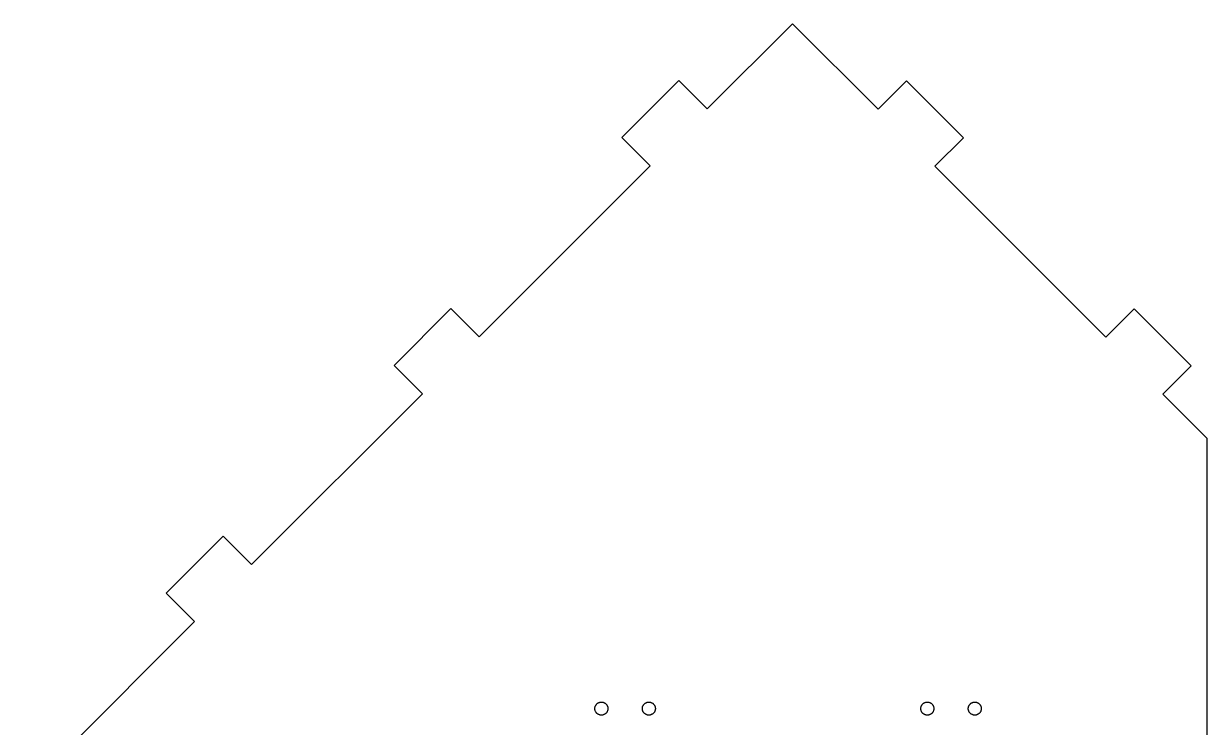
# Model space of a CAD drawing. Extents: x 0 to 997, y 13 to 1900.
# Drawn here: x 634.1 to 997.3, y 440.7 to 656.6 of the extents above; entities that cross this region are included whole.
import ezdxf

# ---------------------------------------------------------------- set-up
doc = ezdxf.new("R2010")
doc.units = 0
doc.layers.get('0').update_dxf_attribs({"linetype": 'CONTINUOUS'})

msp = doc.modelspace()

# ---------------------------------------------------------------- linework, layer by layer
for p, q in [((870, 656.575), (843.828, 630.403)), ((896.251, 630.324), (870, 656.575)), ((835.131, 639.1), (817.656, 621.626)), ((843.828, 630.403), (835.131, 639.1)), ((904.949, 639.021), (896.251, 630.324)), ((922.423, 621.547), (904.949, 639.021)), ((817.656, 621.626), (826.354, 612.929)), ((913.726, 612.849), (922.423, 621.547)), ((826.354, 612.929), (773.931, 560.506)), ((966.149, 560.426), (913.726, 612.849)), ((765.233, 569.203), (747.759, 551.729)), ((773.931, 560.506), (765.233, 569.203)), ((974.846, 569.123), (966.149, 560.426)), ((992.321, 551.649), (974.846, 569.123)), ((747.759, 551.729), (756.456, 543.031)), ((983.623, 542.952), (992.321, 551.649)), ((756.456, 543.031), (704.033, 490.608)), ((997.279, 529.296), (983.623, 542.952)), ((997.279, 224.674), (997.279, 529.296)), ((695.336, 499.305), (677.861, 481.831)), ((704.033, 490.608), (695.336, 499.305)), ((677.861, 481.831), (686.559, 473.134)), ((686.559, 473.134), (634.136, 420.711)), ((809.384, 446.567), (809.395, 446.692)), ((809.395, 446.692), (809.415, 446.816)), ((809.415, 446.816), (809.443, 446.939)), ((809.443, 446.939), (809.478, 447.059)), ((809.478, 447.059), (809.52, 447.177)), ((809.52, 447.177), (809.57, 447.293)), ((809.57, 447.293), (809.627, 447.405)), ((809.627, 447.405), (809.691, 447.513)), ((809.691, 447.513), (809.762, 447.617)), ((809.762, 447.617), (809.839, 447.716)), ((809.839, 447.716), (809.922, 447.81)), ((809.922, 447.81), (810.011, 447.899)), ((810.011, 447.899), (810.105, 447.982)), ((810.105, 447.982), (810.204, 448.059)), ((810.204, 448.059), (810.308, 448.13)), ((810.308, 448.13), (810.416, 448.194)), ((810.416, 448.194), (810.528, 448.251)), ((810.528, 448.251), (810.643, 448.301)), ((810.643, 448.301), (810.762, 448.343)), ((810.762, 448.343), (810.882, 448.378)), ((810.882, 448.378), (811.005, 448.406)), ((811.005, 448.406), (811.129, 448.425)), ((811.129, 448.425), (811.254, 448.437)), ((811.254, 448.437), (811.38, 448.441)), ((811.38, 448.441), (811.505, 448.437)), ((811.505, 448.437), (811.63, 448.425)), ((811.63, 448.425), (811.754, 448.406)), ((811.754, 448.406), (811.877, 448.378)), ((811.877, 448.378), (811.998, 448.343)), ((811.998, 448.343), (812.116, 448.301)), ((812.116, 448.301), (812.231, 448.251)), ((812.231, 448.251), (812.343, 448.194)), ((812.343, 448.194), (812.451, 448.13)), ((812.451, 448.13), (812.555, 448.059)), ((812.555, 448.059), (812.655, 447.982)), ((812.655, 447.982), (812.749, 447.899)), ((812.749, 447.899), (812.838, 447.81)), ((812.838, 447.81), (812.921, 447.716)), ((812.921, 447.716), (812.998, 447.617)), ((812.998, 447.617), (813.068, 447.513)), ((813.068, 447.513), (813.132, 447.405)), ((813.132, 447.405), (813.189, 447.293)), ((813.189, 447.293), (813.239, 447.177)), ((813.239, 447.177), (813.282, 447.059)), ((813.282, 447.059), (813.317, 446.939)), ((813.317, 446.939), (813.344, 446.816)), ((813.344, 446.816), (813.364, 446.692)), ((813.364, 446.692), (813.376, 446.567)), ((823.944, 446.567), (823.955, 446.692)), ((823.955, 446.692), (823.975, 446.816)), ((823.975, 446.816), (824.003, 446.939)), ((824.003, 446.939), (824.038, 447.059)), ((824.038, 447.059), (824.08, 447.177)), ((824.08, 447.177), (824.13, 447.293)), ((824.13, 447.293), (824.187, 447.405)), ((824.187, 447.405), (824.251, 447.513)), ((824.251, 447.513), (824.322, 447.617)), ((824.322, 447.617), (824.399, 447.716)), ((824.399, 447.716), (824.482, 447.81)), ((824.482, 447.81), (824.571, 447.899)), ((824.571, 447.899), (824.665, 447.982)), ((824.665, 447.982), (824.764, 448.059)), ((824.764, 448.059), (824.868, 448.13)), ((824.868, 448.13), (824.976, 448.194)), ((824.976, 448.194), (825.088, 448.251)), ((825.088, 448.251), (825.203, 448.301)), ((825.203, 448.301), (825.322, 448.343)), ((825.322, 448.343), (825.442, 448.378)), ((825.442, 448.378), (825.565, 448.406)), ((825.565, 448.406), (825.689, 448.425)), ((825.689, 448.425), (825.814, 448.437)), ((825.814, 448.437), (825.94, 448.441)), ((825.94, 448.441), (826.065, 448.437)), ((826.065, 448.437), (826.19, 448.425)), ((826.19, 448.425), (826.314, 448.406)), ((826.314, 448.406), (826.437, 448.378)), ((826.437, 448.378), (826.558, 448.343)), ((826.558, 448.343), (826.676, 448.301)), ((826.676, 448.301), (826.791, 448.251)), ((826.791, 448.251), (826.903, 448.194)), ((826.903, 448.194), (827.011, 448.13)), ((827.011, 448.13), (827.115, 448.059)), ((827.115, 448.059), (827.215, 447.982)), ((827.215, 447.982), (827.309, 447.899)), ((827.309, 447.899), (827.398, 447.81)), ((827.398, 447.81), (827.481, 447.716)), ((827.481, 447.716), (827.558, 447.617)), ((827.558, 447.617), (827.628, 447.513)), ((827.628, 447.513), (827.692, 447.405)), ((827.692, 447.405), (827.749, 447.293)), ((827.749, 447.293), (827.799, 447.177)), ((827.799, 447.177), (827.842, 447.059)), ((827.842, 447.059), (827.877, 446.939)), ((827.877, 446.939), (827.904, 446.816)), ((827.904, 446.816), (827.924, 446.692)), ((827.924, 446.692), (827.936, 446.567)), ((909.384, 446.567), (909.395, 446.692)), ((909.395, 446.692), (909.415, 446.816)), ((909.415, 446.816), (909.443, 446.939)), ((909.443, 446.939), (909.478, 447.059)), ((909.478, 447.059), (909.52, 447.177)), ((909.52, 447.177), (909.57, 447.293)), ((909.57, 447.293), (909.627, 447.405)), ((909.627, 447.405), (909.691, 447.513)), ((909.691, 447.513), (909.762, 447.617)), ((909.762, 447.617), (909.839, 447.716)), ((909.839, 447.716), (909.922, 447.81)), ((909.922, 447.81), (910.011, 447.899)), ((910.011, 447.899), (910.105, 447.982)), ((910.105, 447.982), (910.204, 448.059)), ((910.204, 448.059), (910.308, 448.13)), ((910.308, 448.13), (910.416, 448.194)), ((910.416, 448.194), (910.528, 448.251)), ((910.528, 448.251), (910.643, 448.301)), ((910.643, 448.301), (910.762, 448.343)), ((910.762, 448.343), (910.882, 448.378)), ((910.882, 448.378), (911.005, 448.406)), ((911.005, 448.406), (911.129, 448.425)), ((911.129, 448.425), (911.254, 448.437)), ((911.254, 448.437), (911.38, 448.441)), ((911.38, 448.441), (911.505, 448.437)), ((911.505, 448.437), (911.63, 448.425)), ((911.63, 448.425), (911.754, 448.406)), ((911.754, 448.406), (911.877, 448.378)), ((911.877, 448.378), (911.998, 448.343)), ((911.998, 448.343), (912.116, 448.301)), ((912.116, 448.301), (912.231, 448.251)), ((912.231, 448.251), (912.343, 448.194)), ((912.343, 448.194), (912.451, 448.13)), ((912.451, 448.13), (912.555, 448.059)), ((912.555, 448.059), (912.655, 447.982)), ((912.655, 447.982), (912.749, 447.899)), ((912.749, 447.899), (912.838, 447.81)), ((912.838, 447.81), (912.921, 447.716)), ((912.921, 447.716), (912.998, 447.617)), ((912.998, 447.617), (913.068, 447.513)), ((913.068, 447.513), (913.132, 447.405)), ((913.132, 447.405), (913.189, 447.293)), ((913.189, 447.293), (913.239, 447.177)), ((913.239, 447.177), (913.282, 447.059)), ((913.282, 447.059), (913.317, 446.939)), ((913.317, 446.939), (913.344, 446.816)), ((913.344, 446.816), (913.364, 446.692)), ((913.364, 446.692), (913.376, 446.567)), ((923.944, 446.567), (923.955, 446.692)), ((923.955, 446.692), (923.975, 446.816)), ((923.975, 446.816), (924.003, 446.939)), ((924.003, 446.939), (924.038, 447.059)), ((924.038, 447.059), (924.08, 447.177)), ((924.08, 447.177), (924.13, 447.293)), ((924.13, 447.293), (924.187, 447.405)), ((924.187, 447.405), (924.251, 447.513)), ((924.251, 447.513), (924.322, 447.617)), ((924.322, 447.617), (924.399, 447.716)), ((924.399, 447.716), (924.482, 447.81)), ((924.482, 447.81), (924.571, 447.899)), ((924.571, 447.899), (924.665, 447.982)), ((924.665, 447.982), (924.764, 448.059)), ((924.764, 448.059), (924.868, 448.13)), ((924.868, 448.13), (924.976, 448.194)), ((924.976, 448.194), (925.088, 448.251)), ((925.088, 448.251), (925.203, 448.301)), ((925.203, 448.301), (925.322, 448.343)), ((925.322, 448.343), (925.442, 448.378)), ((925.442, 448.378), (925.565, 448.406)), ((925.565, 448.406), (925.689, 448.425)), ((925.689, 448.425), (925.814, 448.437)), ((925.814, 448.437), (925.94, 448.441)), ((925.94, 448.441), (926.065, 448.437)), ((926.065, 448.437), (926.19, 448.425)), ((926.19, 448.425), (926.314, 448.406)), ((926.314, 448.406), (926.437, 448.378)), ((926.437, 448.378), (926.558, 448.343)), ((926.558, 448.343), (926.676, 448.301)), ((926.676, 448.301), (926.791, 448.251)), ((926.791, 448.251), (926.903, 448.194)), ((926.903, 448.194), (927.011, 448.13)), ((927.011, 448.13), (927.115, 448.059)), ((927.115, 448.059), (927.215, 447.982)), ((927.215, 447.982), (927.309, 447.899)), ((927.309, 447.899), (927.398, 447.81)), ((927.398, 447.81), (927.481, 447.716)), ((927.481, 447.716), (927.558, 447.617)), ((927.558, 447.617), (927.628, 447.513)), ((927.628, 447.513), (927.692, 447.405)), ((927.692, 447.405), (927.749, 447.293)), ((927.749, 447.293), (927.799, 447.177)), ((927.799, 447.177), (927.842, 447.059)), ((927.842, 447.059), (927.877, 446.939)), ((927.877, 446.939), (927.904, 446.816)), ((927.904, 446.816), (927.924, 446.692)), ((927.924, 446.692), (927.936, 446.567)), ((809.38, 446.441), (809.384, 446.567)), ((809.384, 446.316), (809.38, 446.441)), ((809.395, 446.191), (809.384, 446.316)), ((809.415, 446.066), (809.395, 446.191)), ((809.443, 445.944), (809.415, 446.066)), ((809.478, 445.823), (809.443, 445.944)), ((809.52, 445.705), (809.478, 445.823)), ((809.57, 445.59), (809.52, 445.705)), ((809.627, 445.478), (809.57, 445.59)), ((809.691, 445.37), (809.627, 445.478)), ((809.762, 445.266), (809.691, 445.37)), ((809.839, 445.166), (809.762, 445.266)), ((809.922, 445.072), (809.839, 445.166)), ((810.011, 444.983), (809.922, 445.072)), ((810.105, 444.9), (810.011, 444.983)), ((810.204, 444.823), (810.105, 444.9)), ((810.308, 444.753), (810.204, 444.823)), ((810.416, 444.689), (810.308, 444.753)), ((810.528, 444.632), (810.416, 444.689)), ((810.643, 444.582), (810.528, 444.632)), ((810.762, 444.539), (810.643, 444.582)), ((810.882, 444.504), (810.762, 444.539)), ((811.005, 444.477), (810.882, 444.504)), ((811.129, 444.457), (811.005, 444.477)), ((811.254, 444.445), (811.129, 444.457)), ((811.38, 444.441), (811.254, 444.445)), ((811.505, 444.445), (811.38, 444.441)), ((811.63, 444.457), (811.505, 444.445)), ((811.754, 444.477), (811.63, 444.457)), ((811.877, 444.504), (811.754, 444.477)), ((811.998, 444.539), (811.877, 444.504)), ((812.116, 444.582), (811.998, 444.539)), ((812.231, 444.632), (812.116, 444.582)), ((812.343, 444.689), (812.231, 444.632)), ((812.451, 444.753), (812.343, 444.689)), ((812.555, 444.823), (812.451, 444.753)), ((812.655, 444.9), (812.555, 444.823)), ((812.749, 444.983), (812.655, 444.9)), ((812.838, 445.072), (812.749, 444.983)), ((812.921, 445.166), (812.838, 445.072)), ((812.998, 445.266), (812.921, 445.166)), ((813.068, 445.37), (812.998, 445.266)), ((813.132, 445.478), (813.068, 445.37)), ((813.189, 445.59), (813.132, 445.478)), ((813.239, 445.705), (813.189, 445.59)), ((813.282, 445.823), (813.239, 445.705)), ((813.317, 445.944), (813.282, 445.823)), ((813.344, 446.066), (813.317, 445.944)), ((813.364, 446.191), (813.344, 446.066)), ((813.376, 446.316), (813.364, 446.191)), ((813.376, 446.567), (813.38, 446.441)), ((813.38, 446.441), (813.376, 446.316)), ((823.94, 446.441), (823.944, 446.567)), ((823.944, 446.316), (823.94, 446.441)), ((823.955, 446.191), (823.944, 446.316)), ((823.975, 446.066), (823.955, 446.191)), ((824.003, 445.944), (823.975, 446.066)), ((824.038, 445.823), (824.003, 445.944)), ((824.08, 445.705), (824.038, 445.823)), ((824.13, 445.59), (824.08, 445.705)), ((824.187, 445.478), (824.13, 445.59)), ((824.251, 445.37), (824.187, 445.478)), ((824.322, 445.266), (824.251, 445.37)), ((824.399, 445.166), (824.322, 445.266)), ((824.482, 445.072), (824.399, 445.166)), ((824.571, 444.983), (824.482, 445.072)), ((824.665, 444.9), (824.571, 444.983)), ((824.764, 444.823), (824.665, 444.9)), ((824.868, 444.753), (824.764, 444.823)), ((824.976, 444.689), (824.868, 444.753)), ((825.088, 444.632), (824.976, 444.689)), ((825.203, 444.582), (825.088, 444.632)), ((825.322, 444.539), (825.203, 444.582)), ((825.442, 444.504), (825.322, 444.539)), ((825.565, 444.477), (825.442, 444.504)), ((825.689, 444.457), (825.565, 444.477)), ((825.814, 444.445), (825.689, 444.457)), ((825.94, 444.441), (825.814, 444.445)), ((826.065, 444.445), (825.94, 444.441)), ((826.19, 444.457), (826.065, 444.445)), ((826.314, 444.477), (826.19, 444.457)), ((826.437, 444.504), (826.314, 444.477)), ((826.558, 444.539), (826.437, 444.504)), ((826.676, 444.582), (826.558, 444.539)), ((826.791, 444.632), (826.676, 444.582)), ((826.903, 444.689), (826.791, 444.632)), ((827.011, 444.753), (826.903, 444.689)), ((827.115, 444.823), (827.011, 444.753)), ((827.215, 444.9), (827.115, 444.823)), ((827.309, 444.983), (827.215, 444.9)), ((827.398, 445.072), (827.309, 444.983)), ((827.481, 445.166), (827.398, 445.072)), ((827.558, 445.266), (827.481, 445.166)), ((827.628, 445.37), (827.558, 445.266)), ((827.692, 445.478), (827.628, 445.37)), ((827.749, 445.59), (827.692, 445.478)), ((827.799, 445.705), (827.749, 445.59)), ((827.842, 445.823), (827.799, 445.705)), ((827.877, 445.944), (827.842, 445.823)), ((827.904, 446.066), (827.877, 445.944)), ((827.924, 446.191), (827.904, 446.066)), ((827.936, 446.316), (827.924, 446.191)), ((827.936, 446.567), (827.94, 446.441)), ((827.94, 446.441), (827.936, 446.316)), ((909.38, 446.441), (909.384, 446.567)), ((909.384, 446.316), (909.38, 446.441)), ((909.395, 446.191), (909.384, 446.316)), ((909.415, 446.066), (909.395, 446.191)), ((909.443, 445.944), (909.415, 446.066)), ((909.478, 445.823), (909.443, 445.944)), ((909.52, 445.705), (909.478, 445.823)), ((909.57, 445.59), (909.52, 445.705)), ((909.627, 445.478), (909.57, 445.59)), ((909.691, 445.37), (909.627, 445.478)), ((909.762, 445.266), (909.691, 445.37)), ((909.839, 445.166), (909.762, 445.266)), ((909.922, 445.072), (909.839, 445.166)), ((910.011, 444.983), (909.922, 445.072)), ((910.105, 444.9), (910.011, 444.983)), ((910.204, 444.823), (910.105, 444.9)), ((910.308, 444.753), (910.204, 444.823)), ((910.416, 444.689), (910.308, 444.753)), ((910.528, 444.632), (910.416, 444.689)), ((910.643, 444.582), (910.528, 444.632)), ((910.762, 444.539), (910.643, 444.582)), ((910.882, 444.504), (910.762, 444.539)), ((911.005, 444.477), (910.882, 444.504)), ((911.129, 444.457), (911.005, 444.477)), ((911.254, 444.445), (911.129, 444.457)), ((911.38, 444.441), (911.254, 444.445)), ((911.505, 444.445), (911.38, 444.441)), ((911.63, 444.457), (911.505, 444.445)), ((911.754, 444.477), (911.63, 444.457)), ((911.877, 444.504), (911.754, 444.477)), ((911.998, 444.539), (911.877, 444.504)), ((912.116, 444.582), (911.998, 444.539)), ((912.231, 444.632), (912.116, 444.582)), ((912.343, 444.689), (912.231, 444.632)), ((912.451, 444.753), (912.343, 444.689)), ((912.555, 444.823), (912.451, 444.753)), ((912.655, 444.9), (912.555, 444.823)), ((912.749, 444.983), (912.655, 444.9)), ((912.838, 445.072), (912.749, 444.983)), ((912.921, 445.166), (912.838, 445.072)), ((912.998, 445.266), (912.921, 445.166)), ((913.068, 445.37), (912.998, 445.266)), ((913.132, 445.478), (913.068, 445.37)), ((913.189, 445.59), (913.132, 445.478)), ((913.239, 445.705), (913.189, 445.59)), ((913.282, 445.823), (913.239, 445.705)), ((913.317, 445.944), (913.282, 445.823)), ((913.344, 446.066), (913.317, 445.944)), ((913.364, 446.191), (913.344, 446.066)), ((913.376, 446.316), (913.364, 446.191)), ((913.376, 446.567), (913.38, 446.441)), ((913.38, 446.441), (913.376, 446.316)), ((923.94, 446.441), (923.944, 446.567)), ((923.944, 446.316), (923.94, 446.441)), ((923.955, 446.191), (923.944, 446.316)), ((923.975, 446.066), (923.955, 446.191)), ((924.003, 445.944), (923.975, 446.066)), ((924.038, 445.823), (924.003, 445.944)), ((924.08, 445.705), (924.038, 445.823)), ((924.13, 445.59), (924.08, 445.705)), ((924.187, 445.478), (924.13, 445.59)), ((924.251, 445.37), (924.187, 445.478)), ((924.322, 445.266), (924.251, 445.37)), ((924.399, 445.166), (924.322, 445.266)), ((924.482, 445.072), (924.399, 445.166)), ((924.571, 444.983), (924.482, 445.072)), ((924.665, 444.9), (924.571, 444.983)), ((924.764, 444.823), (924.665, 444.9)), ((924.868, 444.753), (924.764, 444.823)), ((924.976, 444.689), (924.868, 444.753)), ((925.088, 444.632), (924.976, 444.689)), ((925.203, 444.582), (925.088, 444.632)), ((925.322, 444.539), (925.203, 444.582)), ((925.442, 444.504), (925.322, 444.539)), ((925.565, 444.477), (925.442, 444.504)), ((925.689, 444.457), (925.565, 444.477)), ((925.814, 444.445), (925.689, 444.457)), ((925.94, 444.441), (925.814, 444.445)), ((926.065, 444.445), (925.94, 444.441)), ((926.19, 444.457), (926.065, 444.445)), ((926.314, 444.477), (926.19, 444.457)), ((926.437, 444.504), (926.314, 444.477)), ((926.558, 444.539), (926.437, 444.504)), ((926.676, 444.582), (926.558, 444.539)), ((926.791, 444.632), (926.676, 444.582)), ((926.903, 444.689), (926.791, 444.632)), ((927.011, 444.753), (926.903, 444.689)), ((927.115, 444.823), (927.011, 444.753)), ((927.215, 444.9), (927.115, 444.823)), ((927.309, 444.983), (927.215, 444.9)), ((927.398, 445.072), (927.309, 444.983)), ((927.481, 445.166), (927.398, 445.072)), ((927.558, 445.266), (927.481, 445.166)), ((927.628, 445.37), (927.558, 445.266)), ((927.692, 445.478), (927.628, 445.37)), ((927.749, 445.59), (927.692, 445.478)), ((927.799, 445.705), (927.749, 445.59)), ((927.842, 445.823), (927.799, 445.705)), ((927.877, 445.944), (927.842, 445.823)), ((927.904, 446.066), (927.877, 445.944)), ((927.924, 446.191), (927.904, 446.066)), ((927.936, 446.316), (927.924, 446.191)), ((927.936, 446.567), (927.94, 446.441)), ((927.94, 446.441), (927.936, 446.316))]:
    msp.add_line(p, q)

doc.saveas('drawing.dxf')
